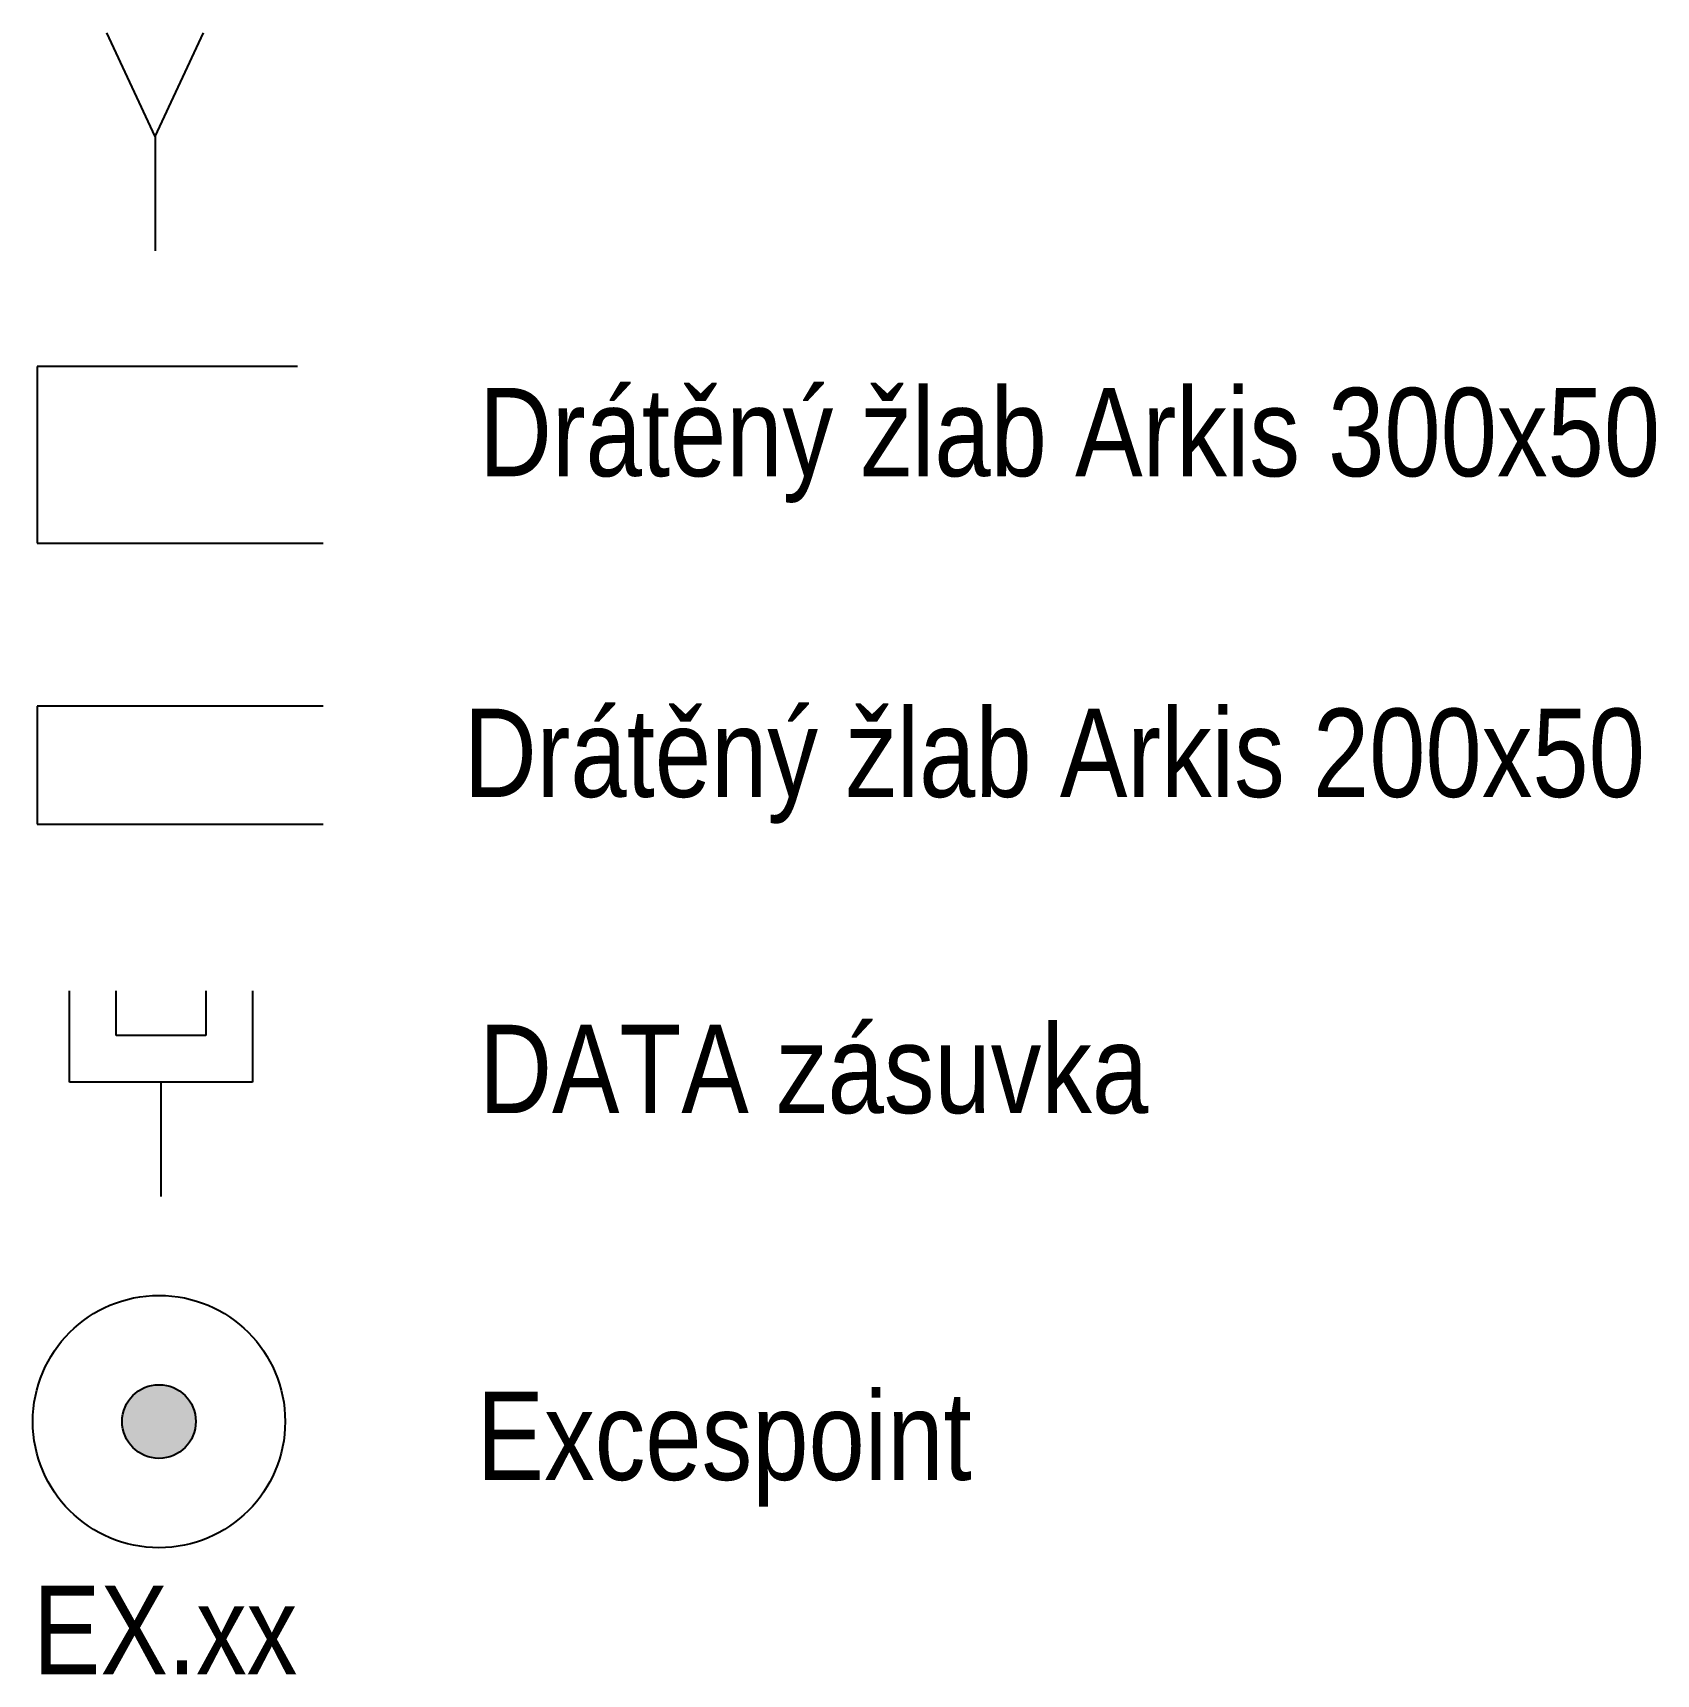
# Model space of a CAD drawing. Header units: millimetres. Extents: x 521 to 148073, y -17811 to 32040.
# Drawn here: x 136229 to 138986, y -9364 to -6578 of the extents above; entities that cross this region are included whole.
import ezdxf

# ---------------------------------------------------------------- set-up
doc = ezdxf.new("R2010")
doc.units = ezdxf.units.MM
for name, color, linetype in [('003_EL_Světelné rozvody - IP', 30, 'Continuous'), ('Datové rozvody', 6, 'Continuous'), ('Excespoint', 4, 'Continuous')]:
    doc.layers.add(name, color=color, linetype=linetype)
doc.styles.get("Standard").update_dxf_attribs({"font": 'technic_.ttf', "height": 100})

# ---------------------------------------------------------------- blocks, each defined once
blk = doc.blocks.new('excespoint')
at = {"layer": 'Excespoint'}
h = blk.add_hatch(color=256, dxfattribs=at)
h.dxf.hatch_style = 1
h.paths.add_polyline_path([(40116, 22146.4, 1), (40241.2, 22146.4, 1)])
for radius in [214.2, 62.6]:
    blk.add_circle((40178.6, 22146.4), radius, dxfattribs=at)
blk.add_attdef('EX.1', (39964.6, 21717.5), '', height=150, dxfattribs=at)

msp = doc.modelspace()

# ---------------------------------------------------------------- linework, layer by layer
at = {"layer": '003_EL_Světelné rozvody - IP'}
for q in [(136355, -6577.8), (136519, -6577.8), (136437, -6947.7)]:
    msp.add_line((136437, -6753.6), q, dxfattribs=at)
at = {"layer": 'Datové rozvody'}
for p, q in [((136678.8, -7144), (136237, -7144)), ((136237, -7144), (136237, -7444)), ((136237, -7444), (136722.6, -7444)), ((136722.6, -7721.1), (136237, -7721.1)), ((136237, -7721.1), (136237, -7921.1)), ((136237, -7921.1), (136722.6, -7921.1)), ((136291.8, -8359.4), (136291.8, -8204.2)), ((136370.9, -8280.2), (136370.9, -8204.2)), ((136523, -8204.2), (136523, -8280.2)), ((136602.2, -8204.2), (136602.2, -8359.4)), ((136523, -8280.2), (136370.9, -8280.2)), ((136602.2, -8359.4), (136291.8, -8359.4)), ((136447, -8359.4), (136447, -8553.4))]:
    msp.add_line(p, q, dxfattribs=at)

# ---------------------------------------------------------------- block references
at = {"layer": 'Excespoint'}
msp.add_blockref('excespoint', (96265.1, -31081.8), dxfattribs=at).add_auto_attribs({'EX.1': 'EX.xx'})

# ---------------------------------------------------------------- texts
at = {"char_height": 150, "attachment_point": 1}
for s, insert in [('Drátěný žlab Arkis 300x50', (136986.8, -7180.6)), ('Drátěný žlab Arkis 200x50', (136961, -7725.1)), ('DATA zásuvka', (136987, -8261.8)), ('Excespoint', (136983, -8884.6))]:
    msp.add_mtext_dynamic_manual_height_columns(s, width=6458.118, gutter_width=12.5, heights=[0], dxfattribs=dict(at, insert=insert))

doc.saveas('drawing.dxf')
